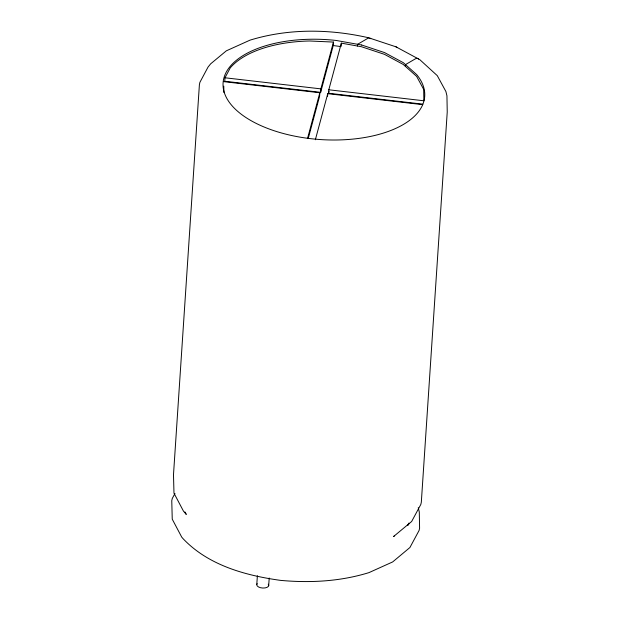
<?xml version="1.0" encoding="UTF-8"?>
<svg xmlns="http://www.w3.org/2000/svg" width="619" height="619" viewBox="0 0 619 619"><rect width="100%" height="100%" fill="white"/><g stroke="black" fill="none" stroke-linecap="round" stroke-linejoin="round"><path stroke-width="0.93" d="M224.976 77.777L224.743 81.251L320.642 92.339L333.231 45.543L333.463 42.077L309.717 40.993A101.036 50.062 3.8 0 0 230.245 67.897L224.976 77.777L320.874 88.873L333.463 42.077M256.8 584.398L257.372 575.724M268.692 585.721L269.203 578.014M223.683 81.638L319.83 92.757L319.597 96.224L308.2 138.602M320.642 92.339L320.874 88.873M327.575 96.27L327.753 93.67L422.731 104.657M422.684 104.139L328.565 93.252L328.797 89.786L341.34 43.144L361.542 46.75L384.469 54.34L403.255 64.453L416.626 76.392L423.667 89.36L423.876 100.781L328.797 89.786M341.17 45.744L341.34 43.144M357.503 46.023L357.62 44.289L368.22 38.107A10.005 4.998 -67 0 1 370.766 38.711M405.368 66.341L405.484 64.608L416.092 58.426A10.005 4.998 -67 0 1 418.63 59.029M307.689 137.898L319.83 92.757M315.357 139.755L327.753 93.67M328.565 93.252L329.068 91.388M174.96 493.436L172.252 498.512L171.765 500.725L172.244 519.171L181.723 537.122L183.062 538.677C208.293 565.309 245.348 575.5 280.608 580.382C310.274 583.09 340.404 581.45 368.986 572.614L392.655 561.936L409.91 547.521L419.102 530.429L419.589 528.224L419.295 512.006L418.258 507.696M408.888 523.094L407.588 525.531L409.089 523.666M394.38 535.922L393.545 536.557L411.643 521.508L420.835 504.415L421.322 502.21L447.235 112.039L446.941 95.821L445.904 91.519L437.277 75.642L419.775 59.641L395.92 46.804L369.613 38.092M333.231 45.543L341.108 46.611M368.684 37.782C329.703 28.884 288.454 28.335 250.014 40.15L226.345 50.82L210.677 63.811L208.023 67.1L199.898 82.335L199.411 84.54L173.49 474.711L173.978 493.165L183.448 511.108L186.296 514.42L184.973 511.983M395.92 46.804L397.073 47.423M223.769 86.142L223.885 92.448M268.259 584.174A6.004 2.971 3.8 0 1 262.804 588.042A6.004 2.971 3.8 0 1 257.187 583.663M361.658 45.009L336.163 40.459A101.036 50.062 3.8 0 0 223.165 87.217A101.036 50.062 3.8 0 0 346.617 139.608A101.036 50.062 3.8 0 0 416.742 74.659L403.371 62.712L384.585 52.6L361.658 45.009"/></g></svg>
